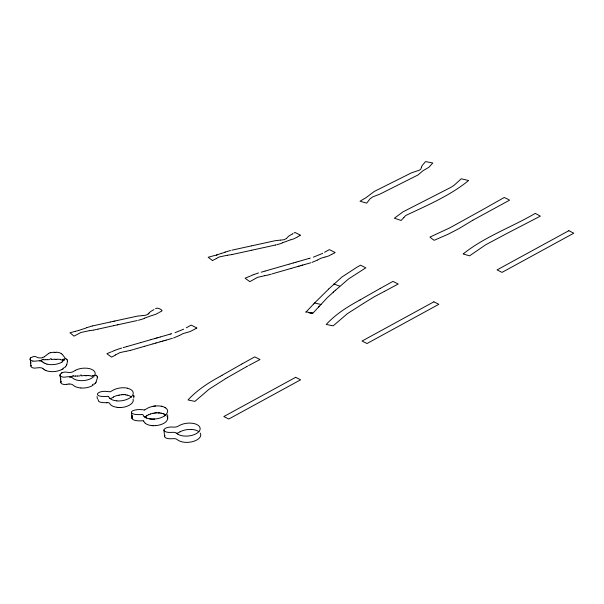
<?xml version="1.0" encoding="UTF-8"?>
<svg xmlns="http://www.w3.org/2000/svg" width="604" height="604" viewBox="0 0 604 604"><rect width="100%" height="100%" fill="white"/><g stroke="black" fill="none" stroke-linecap="round" stroke-linejoin="round"><path stroke-width="0.91" d="M97.403 377.726L96.028 382.204M133.763 395.446L133.756 397.953M66.878 364.272L67.467 361.207M66.833 364.378L66.236 365.624M65.368 358.489L64.016 359.191M148.901 313.25L150.207 311.875A11.272 5.821 -5.8 0 1 150.706 311.498L153.945 309.58M286.5 238.444L288.433 236.375A11.272 5.821 -5.8 0 1 288.931 235.998L292.208 234.058M64.522 359.863L63.745 360.724M148.999 313.129L148.282 313.944M164.983 435.469L164.756 435.771A3.632 1.88 -5.8 0 0 164.598 436.533L165.02 437.273A5.678 2.929 -5.8 0 0 165.67 437.779A5.428 2.809 -5.8 0 0 166.266 438.074L167.195 438.376A8.63 4.455 -5.8 0 0 169.392 438.723A7.595 3.926 -5.8 0 0 169.973 438.753L174.518 438.647A4.175 2.159 -5.8 0 1 176.285 439.017L178.444 440.414A12.359 6.387 -5.8 0 0 193.99 441.222A12.359 6.387 -5.8 0 0 200.196 433.106M98.158 399.682C97.697 403.079 104.084 402.536 106.342 402.74M313.536 304.069L305.866 312.23M95.341 383.11L94.179 384.25M320.996 304.469L314.578 302.981L313.635 303.971M320.784 304.703L327.376 297.561L333.551 292.004M320.656 304.846L319.871 305.7M65.338 366.839L64.424 367.753M318.678 306.96L319.048 306.568M318.708 306.923L312.857 313.242L305.986 311.792M314.578 302.981L328.704 289.022M318.897 306.726L319.591 305.994M30.766 357.779L33.688 356.443A4.387 3.616 20.8 0 1 35.44 356.602L38.573 357.855L41.057 357.961A4.968 2.544 -4 0 0 42.544 357.628M328.818 288.908L341.872 277.047L357.191 267.059L360.543 265.186L365.82 267.821L348.629 278.874L335.205 290.494L335.522 290.184M334.978 290.72L333.219 292.283M339.75 286.16L333.838 283.948M148.199 314.027L145.76 315.228L142.416 315.59M286.417 238.527L284.076 239.705L280.8 240.09M44.334 356.753L48.652 353.461M115.477 354.956L119.909 352.623L125.964 351.279M115.447 354.971L112.722 356.564A20.883 10.789 -5.8 0 1 111.951 356.911L111.506 357.1L106.878 353.687L111.325 351.868M44.235 356.828L42.567 357.651M164.416 415.937L164.25 416.05A12.684 6.463 -7.5 0 1 163.752 416.36L163.601 416.45A12.631 6.433 -7.5 0 1 161.381 417.515L161.14 417.613A12.51 6.372 -7.5 0 1 160.505 417.847L160.279 417.923A12.427 6.327 -7.5 0 1 156.7 418.799L156.504 418.829A12.269 6.244 -7.5 0 1 147.414 418.33L147.255 418.27A12.382 6.304 -7.5 0 1 144.326 416.662L143.775 416.103A12.14 6.183 -7.5 0 1 143.525 415.786L143.45 415.673A9.037 4.606 -7.5 0 1 143.261 415.318L143.208 415.197A5.157 2.627 -7.5 0 0 143.02 414.842A2.084 1.065 -7.5 0 0 142.891 414.729A1.593 0.815 -7.5 0 0 142.68 414.601L142.408 414.51A1.155 0.589 -7.5 0 0 142.159 414.487L140.709 414.586A9.906 5.043 -7.5 0 1 140.445 414.601L140.173 414.623A10.955 5.579 -7.5 0 1 139.728 414.638L136.315 414.533A12.457 6.342 -7.5 0 1 135.658 414.45L135.47 414.419A11.31 5.761 -7.5 0 1 134.775 414.291L134.594 414.253A9.989 5.089 -7.5 0 1 133.945 414.095L133.771 414.05A8.486 4.326 -7.5 0 1 133.167 413.853L132.993 413.778A6.855 3.496 -7.5 0 1 132.487 413.544L132.352 413.476A5.368 2.733 -7.5 0 1 131.921 413.181A4.734 2.408 -7.5 0 1 131.793 413.061A4.137 2.106 -7.5 0 1 131.536 412.743A3.669 1.872 -7.5 0 1 131.476 412.608A3.322 1.691 -7.5 0 1 131.408 412.253A3.08 1.57 -7.5 0 1 131.695 411.581A3.299 1.684 -7.5 0 1 132.065 411.241A3.571 1.82 -7.5 0 1 132.246 411.113A4.092 2.084 -7.5 0 1 132.767 410.811A4.658 2.371 -7.5 0 1 132.993 410.705A5.315 2.71 -7.5 0 1 133.612 410.456L133.862 410.373A6.833 3.481 -7.5 0 1 134.533 410.176L134.798 410.108A8.358 4.258 -7.5 0 1 135.492 409.957L135.772 409.905A9.981 5.081 -7.5 0 1 136.481 409.791L136.761 409.754A11.325 5.768 -7.5 0 1 137.47 409.671L137.75 409.648A12.231 6.229 -7.5 0 1 138.467 409.595L139.811 409.565A12.306 6.267 -7.5 0 1 140.422 409.572L141.729 409.64A10.064 5.126 -7.5 0 1 142.317 409.701L142.574 409.731A9.06 4.613 -7.5 0 1 143.208 409.837L144.031 409.957A1.382 0.702 -7.5 0 0 144.318 409.965M179.297 335.537L183.088 333.589L189.973 331.619A12.782 6.599 -5.8 0 0 190.449 331.422L196.013 328.501M179.199 335.605L173.582 337.968M317.523 260.037L320.799 258.286L324.877 257.093M227.61 377.462L246.515 366.711M227.512 377.523L225.858 378.534M317.357 260.143L311.951 262.423M216.285 258.58L218.927 257.077A2.854 1.472 -5.8 0 1 219.139 256.987L227.376 255.235M216.202 258.633L212.57 260.498M222.038 375.288L241.509 364.204M360.331 299.75L379.735 288.704M221.97 375.333L220.596 376.141M358.821 300.641L360.226 299.811M360.127 299.878L360.633 299.554M146.644 415.877L148.139 414.993A9.951 5.157 -5.8 0 1 148.697 414.737M146.734 415.816L146.032 416.247M113.454 397.062L111.212 398.361L109.671 398.421M159.162 312.479L161.389 311.219M297.387 236.979L299.652 235.696M364.152 302.997L373.717 297.07L384.74 291.211M180.045 431.83L178.474 432.706A4.583 2.371 -5.8 0 1 176.285 433.355M155.575 308.667C157.342 306.606 163.676 310.834 161.849 310.962M294.027 233.038L295.054 232.464L300.528 235.198L300.075 235.462M296.972 237.213L294.201 238.648A12.586 6.501 -5.8 0 1 293.521 238.935L290.886 239.758M225.473 378.753L209.022 389.27L194.911 401.396L188.018 399.954C197.131 390.101 208.471 382.717 220.196 376.368M363.699 303.253L347.36 313.687L333.182 325.85L326.236 324.454C335.348 314.601 346.688 307.209 358.421 300.868M158.527 312.842L155.945 314.171A12.586 6.501 -5.8 0 1 155.296 314.435L152.638 315.265M292.932 233.65L292.457 233.922M242.702 363.555L254.729 356.881L260.007 359.516L248.621 365.586M380.92 288.055L392.955 281.381L398.232 284.016L386.636 290.199M331.936 254.269L334.238 253.001M380.596 288.236L380.158 288.478M75.341 370.373L75.613 370.229A10.864 5.61 -5.8 0 1 76.851 369.663L77.161 369.542A12.291 6.35 -5.8 0 1 78.535 369.067L78.867 368.969A11.891 6.138 -5.8 0 1 80.332 368.614L80.687 368.546A11.982 6.191 -5.8 0 1 82.212 368.304L82.567 368.266A11.967 6.183 -5.8 0 1 94.994 374.722A11.967 6.183 -5.8 0 1 78.142 380.377L77.908 380.331A11.891 6.146 -5.8 0 1 76.504 379.999L76.285 379.931A12.291 6.35 -5.8 0 1 75.032 379.478L74.775 379.365A10.963 5.662 -5.8 0 1 73.764 378.836L71.71 377.319A4.696 2.424 -5.8 0 0 71.468 377.198A5.013 2.59 -5.8 0 0 70.207 376.836A5.904 3.05 -5.8 0 0 69.875 376.783A5.134 2.65 -5.8 0 0 68.388 376.677A4.032 2.084 -5.8 0 0 68.025 376.7L64.613 377.153A4.326 2.235 -5.8 0 1 64.258 377.168A4.522 2.333 -5.8 0 1 62.793 377.039A4.968 2.567 -5.8 0 1 62.469 376.971A4.945 2.552 -5.8 0 1 61.283 376.549A4.794 2.476 -5.8 0 1 61.057 376.42A4.862 2.514 -5.8 0 1 61.782 372.947M331.717 254.39L328.674 255.922A12.782 6.599 -5.8 0 1 328.198 256.119L325.126 257.032M242.332 363.759L241.781 364.061M324.537 252.268L329.391 249.618L335.152 252.495L334.45 252.887M186.243 327.806L191.166 325.118L196.927 328.002L196.157 328.425M386.115 290.479L385.065 291.037M247.648 366.115L246.809 366.56M282.687 242.702L290.524 239.848M144.462 318.202L152.117 315.401M144.394 318.24L143.269 318.806A8.214 4.243 -5.8 0 1 142.786 319.01L138.422 320.263M282.581 242.763L281.449 243.321A8.214 4.243 -5.8 0 1 281.011 243.51L276.994 244.688M322.732 253.242L322.347 253.446M145.881 416.33L145.375 416.541A1.148 0.596 -5.7 0 1 145.035 416.609L144.952 416.617A1.872 0.966 -5.7 0 1 144.348 416.601A2.756 1.412 -5.6 0 1 144.092 416.564L144.016 416.556M183.661 329.18L175.062 332.683M321.811 253.718L313.348 257.168M224.998 252.162L230.517 250.471M86.885 327.617L92.231 325.986M225.209 252.064L224.182 252.54A6.108 3.156 -5.8 0 1 223.88 252.661L221.985 253.204M86.674 327.715L85.919 328.055A6.108 3.156 -5.8 0 1 85.655 328.161L78.792 330.388M253.167 274.797L258.542 272.917M114.941 350.297L120.317 348.417M114.677 350.426L112.065 351.566M252.834 274.948L250.637 275.922M148.682 414.721L149.716 414.284A11.869 6.131 -5.8 0 1 150.321 414.065L150.562 413.982M249.988 276.187L245.096 278.187L249.724 281.6L250.169 281.411A20.883 10.789 -5.8 0 0 250.902 281.079L257.447 277.379L264.461 275.741M217.07 254.865L216.768 254.986A2.831 1.465 -5.8 0 1 216.489 255.084L216.338 255.137M75.425 331.294L78.21 330.607A2.831 1.465 -5.8 0 0 78.52 330.494L78.739 330.411M216.881 254.941L221.638 253.287M212.487 260.535L208.191 257.251L213.34 255.854M75.341 331.317L69.966 332.751L73.998 336.141L80.71 332.577A2.854 1.472 -5.8 0 1 80.921 332.487L88.992 330.743M39.6 360.905L42.023 360.18M69.581 377.228L72.178 376.481M216.27 255.16L213.884 255.749M50.283 352.759L54.247 352.162M269.135 274.744L271.347 274.11M130.962 350.237L133.22 349.58M130.577 350.343L126.417 351.226M268.667 274.888L264.68 275.718M140.498 342.657L150.879 339.667M265.186 271.053L288.999 264.197M310.245 258.097L309.308 258.369M272.291 273.839L291.09 268.418M298.18 266.387L298.806 266.205M302.136 265.247L302.717 265.081M155.22 338.421L156.489 338.059M126.968 346.553L140.181 342.747M155.364 338.383L154.654 338.587M159.094 337.311L160.181 337.002M171.725 333.68L171.091 333.869M144.915 346.205L152.865 343.918M144.733 346.258L133.877 349.391M159.962 341.887L160.581 341.705M163.918 340.747L164.59 340.558M264.96 271.12L261.17 272.208M289.24 264.129L293.159 263.004M293.257 262.974L295.424 262.355M295.56 262.317L296.224 262.121M296.556 262.03L298.406 261.502M298.686 261.419L308.221 258.678M308.395 258.625L309.037 258.444M291.279 268.365L297.893 266.47M299.093 266.122L300.347 265.76M300.445 265.737L302.038 265.277M301.947 265.307L302.377 265.179M302.914 265.028L304.318 264.62M304.408 264.597L310.667 262.8M158.142 337.583L158.761 337.409M126.734 346.62L123.095 347.662M151.068 339.614L154.986 338.489M156.534 338.044L157.244 337.84M157.342 337.817L157.908 337.651M160.37 336.941L169.996 334.178M170.177 334.125L170.811 333.944M155.749 343.095L156.489 342.883M165.315 340.346L166.047 340.135M153.054 343.865L155.651 343.125M156.693 342.823L159.667 341.97M160.921 341.607L162.121 341.26M162.272 341.222L162.899 341.041M162.997 341.011L163.48 340.875M164.741 340.513L165.224 340.377M166.191 340.097L172.344 338.331M298.565 266.273L298.95 266.16M121.646 348.07L120.86 348.274M152.291 406.507L152.563 406.447A12.261 6.244 -7.5 0 1 163.427 406.794L163.639 406.869A12.359 6.297 -7.5 0 1 164.152 407.081L164.341 407.164A12.503 6.372 -7.5 0 1 166.402 408.538L166.523 408.659A12.608 6.425 -7.5 0 1 166.802 408.968L166.9 409.097A12.767 6.501 -7.5 0 1 167.58 411.913L166.5 414.08A12.767 6.501 -7.5 0 1 164.462 415.884M232.11 254.533L234.662 253.967M93.99 330.011L96.202 329.52M231.861 254.594L227.534 255.228M93.643 330.094L89.309 330.728M231.891 250.177L251.294 245.911M93.665 325.677L110.245 322.03M276.141 244.877L275.567 245.005M98.044 329.12L113.454 325.73M251.498 245.866L275.197 240.702L280.558 240.098M235.213 253.846L251.725 250.222M93.122 325.798L92.291 325.971M113.227 321.381L113.93 321.222M97.893 329.15L96.889 329.369M251.928 250.177L275.462 245.028M113.975 321.215L114.828 321.026M114.926 321.003L137.078 316.179L142.333 315.598M110.343 322.007L113.016 321.426M118.218 324.688L137.236 320.528M113.658 325.684L117.312 324.892M117.365 324.877L118.067 324.726M153.038 413.317L154.684 413.03M63.911 359.214L62.401 359.41M119.101 395.114L120.309 394.903A10.834 5.534 -5.5 0 1 120.536 394.827L120.641 394.857A7.286 3.556 -5.7 0 1 121.91 394.797L122.008 394.729M66.87 384.287L68.667 384.046A4.832 2.499 -5.8 0 1 69.037 384.023M66.772 384.303L65.164 384.499A3.737 1.933 -5.8 0 1 64.802 384.499A4.583 2.363 -5.8 0 1 63.322 384.325A5.134 2.65 -5.8 0 1 63.005 384.25A4.93 2.552 -6 0 1 61.85 383.782A4.764 2.469 -5.8 0 1 61.646 383.638A4.9 2.522 -5.1 0 1 61.004 382.936A4.9 2.522 -5.6 0 1 60.913 382.755A4.726 2.431 -7.7 0 1 60.913 381.939A4.568 2.363 -6.7 0 1 60.944 381.743M43.767 359.856L43.903 359.833A15.485 11.438 -24.8 0 1 45.617 359.727M73.696 376.201L74.05 376.156A15.455 11.408 -24.7 0 1 75.553 376.066M155.213 412.955L155.009 412.985A9.528 4.741 -5.7 0 0 154.692 413.068M81.079 375.869L85.27 375.469M51.098 359.523L55.107 359.131M95.19 375.318L92.314 375.764M155.522 405.986L155.273 406.009A12.442 6.342 -7.5 0 0 151.581 406.681L151.408 406.726A12.556 6.395 -7.5 0 0 148.901 407.579L148.667 407.685A12.442 6.342 -7.5 0 0 148.078 407.949L147.882 408.04A12.563 6.395 -7.5 0 0 147.368 408.304L146.319 408.923A9.838 5.013 -7.5 0 0 145.904 409.202L145.27 409.671A1.382 0.702 -7.5 0 1 145.058 409.776A1.276 0.649 -7.5 0 1 144.386 409.942M107.24 402.687L108.999 402.747L109.769 403.623A11.861 6.063 -5.6 0 0 117.274 407.322M154.692 419.04L154.518 419.055A12.269 6.251 -7.5 0 1 149.92 418.904L149.709 418.866M155.907 412.887L156.444 412.857A11.748 6.032 -5.8 0 1 156.866 412.879M106.999 402.709L106.765 402.717A11.098 5.776 -5.8 0 1 106.334 402.762M155.356 425.624L155.598 425.609A11.71 6.07 -5.8 0 0 156.33 425.556L156.602 425.51A11.854 6.115 -5.8 0 0 157.289 425.412L157.561 425.375A11.914 6.153 -5.8 0 0 159.184 425.057L159.441 424.989A11.959 6.183 -5.8 0 0 160.098 424.816L160.347 424.74A12.072 6.236 -5.8 0 0 161.827 424.234L162.061 424.136A12.125 6.267 -5.8 0 0 162.635 423.895L162.853 423.789A12.231 6.319 -5.8 0 0 164.107 423.125L164.296 423.011A12.254 6.334 -5.8 0 0 165.36 422.264L165.519 422.136A12.495 6.455 -5.8 0 0 165.662 422.015L166.032 421.668A11.061 5.715 -5.8 0 0 166.364 421.328L166.485 421.192A10.593 5.474 -5.8 0 0 166.757 420.837L167.58 419.131A11.227 5.798 -5.8 0 0 167.648 418.806L167.67 418.663A10.63 5.496 -5.8 0 0 167.693 418.3L167.693 418.21A11.989 6.199 -5.8 0 0 167.663 417.84L167.618 417.613A12.405 6.41 -5.8 0 0 167.535 417.304L167.489 417.168A12.291 6.35 -5.8 0 0 167.346 416.828L167.278 416.692A12.269 6.342 -5.8 0 0 167.074 416.36L167.029 416.292M79.524 375.998L77.591 376.02M49.588 359.652L47.55 359.674M45.625 359.682L47.512 359.674M75.56 376.028L77.471 376.02M120.4 407.519L119.365 407.534M156.874 412.842L157.146 412.834A11.348 5.874 -5.9 0 1 157.508 412.781L158.278 412.842M153.529 425.669L154.745 425.646A12.012 6.153 -5.8 0 0 155.364 425.578M153.499 425.669L153.084 425.669M119.033 407.534L118.754 407.534A10.849 5.647 -6 0 1 118.527 407.519L118.376 407.534M123.329 394.699L123.888 394.706M152.706 425.661L152.54 425.661A6.969 3.647 -6 0 1 151.823 425.578M56.013 352.162L59.003 352.532L61.268 353.506M90.872 375.771L89.022 375.65M60.732 359.418L56.912 359.146M86.833 375.492L88.713 375.628M80.861 387.942L80.642 387.927A12.027 6.214 -5.8 0 1 79.079 387.738L78.739 387.677A11.786 6.085 -5.8 0 1 77.38 387.368L77.153 387.3A12.533 6.47 -5.8 0 1 75.862 386.847L75.628 386.749A10.766 5.564 -5.8 0 1 74.549 386.19L74.39 386.084A17.478 9.03 -5.8 0 1 73.612 385.495L72.457 384.642A4.311 2.227 -5.8 0 0 72.201 384.522A5.179 2.673 -5.8 0 0 70.902 384.159A5.708 2.952 -5.8 0 0 70.562 384.099A5.006 2.582 -5.8 0 0 69.037 384.023M116.866 400.913L117.561 400.958A12.231 6.229 -7.5 0 0 118.316 400.981L119.464 400.965A12.646 6.44 -7.5 0 0 132.57 395.333A12.646 6.44 -7.5 0 0 127.429 388.259M151.808 425.601L150.653 425.442A11.536 5.965 -5.8 0 1 150.034 425.322L149.792 425.276A11.914 6.153 -5.8 0 1 147.618 424.582L147.467 424.544A12.027 6.214 -5.8 0 1 146.976 424.325L146.795 424.234A12.057 6.229 -5.8 0 1 146.342 423.985L146.221 423.91A12.201 6.304 -5.8 0 1 145.775 423.623L145.662 423.54M159.849 412.993L160.83 413.136M125.247 394.82L126.289 394.971A9.619 4.907 -5.5 0 1 127.089 395.069M312.162 312.947C314.186 313.748 310.026 313.121 309.037 312.857M311.717 312.872L310.373 312.638M32.941 361.064L33.024 361.079A4.575 2.363 -5.8 0 0 34.753 361.169L39.388 360.716A5.285 2.726 -5.8 0 1 41.842 361.366M309.92 312.562L309.369 312.457M161.457 413.257L161.917 413.363M61.193 362.498A11.967 6.131 -6 0 1 50.502 364.642L50.381 364.635A12.027 6.214 -5.8 0 1 48.66 364.454L48.524 364.431A11.793 6.093 -5.8 0 1 46.953 364.106L46.953 364.106M46.893 364.091L46.848 364.084A12.533 6.478 -5.8 0 1 45.421 363.608M162.287 413.453L162.514 413.514A11.68 6.032 -5.8 0 1 163.08 413.687L163.291 413.763M146.651 418.044L146.5 417.983A12.457 6.35 -7.5 0 1 145.987 417.757L145.851 417.681M108.358 396.466L108.584 396.609A2.371 1.208 -7.5 0 1 108.765 396.82L108.901 397.1A11.997 6.115 -7.5 0 0 116.874 400.829M164.809 407.398L164.983 407.496A12.571 6.402 -7.5 0 1 165.413 407.745L165.564 407.851M42.522 368.297L43.511 369.006M165.126 414.608L165.292 414.706A12.05 6.229 -5.8 0 1 166.062 415.258M145.345 417.402L145.285 417.364A12.541 6.387 -7.5 0 1 144.801 417.047L144.673 416.956M42.008 361.441L42.959 362.158M177.976 434.201L175.643 432.691A4.175 2.159 -5.8 0 0 173.877 432.321L169.331 432.426A7.595 3.926 -5.8 0 1 168.456 432.373A8.63 4.455 -5.8 0 1 166.553 432.041L165.843 431.83A5.481 2.831 -5.8 0 1 164.847 431.331A5.678 2.929 -5.8 0 1 164.379 430.946L163.956 430.207A3.632 1.88 -5.8 0 1 164.114 429.444L165.035 428.561A5.617 2.899 -5.8 0 1 166.485 427.843L167.874 427.443A8.063 4.168 -5.8 0 1 170.872 427.043L175.047 427.088A4.583 2.371 -5.8 0 0 177.825 426.379L179.403 425.495A12.306 6.357 -5.8 0 1 192.88 423.359A14.013 7.24 -5.8 0 1 195.039 423.842A10.91 5.632 -5.8 0 1 196.587 424.416A12.42 6.418 -5.8 0 1 195.862 433.876A12.42 6.418 -5.8 0 1 177.901 434.238M44.001 362.928L43.035 362.219M145.617 423.487A11.914 6.153 -5.8 0 1 145.262 423.208L145.27 423.223M145.202 423.17L145.156 423.125A11.755 6.07 -5.8 0 1 144.869 422.845L144.401 422.271A10.857 5.602 -5.7 0 1 144.175 421.909L144.024 421.607A8.146 4.205 -5.8 0 0 143.948 421.433L143.933 421.418A4.168 2.152 -5.8 0 0 143.865 421.305A2.401 1.238 -5.7 0 0 143.563 421.003M62.499 354.608L65.141 358.074M97.41 398.98L97.025 396.541M60.143 375.326L60.755 379.365L60.136 374.654L60.845 382.468M131.438 412.502L132.268 418.753A3.571 1.85 -5.9 0 0 132.487 419.093A4.115 2.129 -5.9 0 0 132.601 419.214A4.787 2.476 -5.9 0 0 132.963 419.493L133.122 419.599A6.304 3.254 -5.8 0 0 133.582 419.833L133.778 419.923A7.912 4.092 -5.8 0 0 134.307 420.12L134.526 420.188A9.49 4.9 -5.8 0 0 135.1 420.346L135.334 420.407A10.857 5.61 -5.8 0 0 135.945 420.535L136.187 420.58A11.982 6.191 -5.8 0 0 136.829 420.678L139.192 420.875A12.291 6.357 -5.8 0 0 139.622 420.875L140.86 420.86A8.041 4.183 -5.8 0 0 141.555 420.799L141.827 420.799A4.53 2.341 -5.9 0 1 142.521 420.761A1.827 0.951 -5.9 0 1 142.793 420.769A1.578 0.823 -5.8 0 1 143.609 421.018M30.23 359.274L30.789 363.125L30.253 358.633L30.91 366.069M132.208 418.519L131.831 415.25L132.268 418.753A3.08 1.593 -5.9 0 1 132.231 418.625A2.861 1.48 -5.9 0 1 132.231 418.262A2.658 1.374 -5.8 0 1 132.276 418.119A2.748 1.419 -5.8 0 1 132.525 417.764M163.941 430.056L164.582 436.382M133.794 396.284L133.771 395.854L133.809 396.692M167.663 414.684L167.685 418.066M198.942 431.769A12.359 6.387 -5.8 0 0 198.776 431.649A13.545 6.999 -5.8 0 0 197.221 430.743A11.038 5.7 -5.8 0 0 195.681 430.169A14.013 7.24 -5.8 0 0 193.529 429.678A11.317 5.844 -5.8 0 0 191.302 429.452M180.007 431.807A12.503 6.455 -5.8 0 1 191.294 429.459M161.344 406.213A12.442 6.342 -7.5 0 1 161.963 406.341M161.766 413.4A12.231 6.319 -5.8 0 1 162.136 413.491M163.314 413.831A11.989 6.199 -5.8 0 1 165.164 414.676M164.129 414.05A11.929 6.138 -5.9 0 1 164.613 414.276M160.875 413.091A9.785 5.013 -5.6 0 1 161.502 413.211M159.109 412.804A6.282 3.141 -5.7 0 1 159.599 412.872M158.784 412.879A4.326 2.038 -4.8 0 1 159.041 412.894M158.24 412.955A7.656 3.677 -5 0 1 158.739 412.97M155.198 412.894A7.006 3.518 -5.8 0 1 155.907 412.826M153.008 413.264A11.982 6.282 -5.7 0 0 152.329 413.415L152.17 413.514A11.929 6.138 -5.9 0 0 151.461 413.717L151.227 413.77A12.072 6.244 -5.8 0 0 150.562 413.974M153.076 425.692A9.823 5.164 -6.1 0 1 152.729 425.692M127.489 388.198A12.291 6.259 -7.5 0 0 125.413 387.866L124.681 387.806A12.208 6.221 -7.5 0 0 121.63 387.821L120.898 387.881A12.329 6.282 -7.5 0 0 118.543 388.251A12.661 6.448 -7.5 0 0 112.45 390.509L112.314 390.592A13.673 6.969 -7.5 0 0 111.906 390.848L110.449 391.739L108.856 391.702A9.234 4.704 -7.5 0 0 107.346 391.505C97.35 390.093 91.8 397.1 105.994 396.481A9.203 4.689 -7.5 0 0 106.425 396.443L107.202 396.375A2.144 1.087 -7.5 0 1 108.418 396.405M118.369 407.564A7.21 3.813 -6.2 0 1 117.184 407.458M113.371 397.024A11.295 5.912 -5.4 0 1 118.256 395.25M118.324 395.363A12.163 6.297 -5.8 0 1 119.139 395.197M122.016 394.654A11.461 5.98 -5.8 0 1 123.352 394.623M123.948 394.533A6.04 3.111 -5.7 0 1 125.375 394.661M133.122 399.169A12.314 6.387 -5.9 0 1 120.438 407.587M127.059 395.107A12.314 6.387 -5.9 0 1 131.589 397.085M62.076 372.736A4.945 2.552 -5.8 0 1 63.45 372.26A5.096 2.635 -5.8 0 1 63.775 372.268A4.643 2.401 -5.8 0 1 65.308 372.079A3.866 1.993 -5.8 0 1 65.662 372.079L68.886 372.464A4.439 2.295 -5.8 0 0 69.234 372.479A4.756 2.454 -5.8 0 0 70.766 372.374A5.685 2.937 -5.8 0 0 71.129 372.313A5.096 2.635 -5.8 0 0 72.578 371.928A4.175 2.152 -5.8 0 0 72.88 371.807L74.526 370.864A17.826 9.203 -5.8 0 1 75.341 370.373M61.767 372.993A4.794 2.476 -5.8 0 1 62.046 372.857M81.351 375.039A11.476 3.752 -11 0 1 80.083 375.175M72.155 375.982A15.478 11.385 -24.7 0 1 73.741 375.711M60.876 381.736A5.33 2.952 0.1 0 1 61.14 381.207M93.084 385.209A11.944 6.199 -5.7 0 1 80.921 388.032M93.394 384.038A15.387 7.814 -6.4 0 1 92.435 384.695M96.074 382.249A15.493 10.917 52.4 0 1 95.364 383.14M97.463 377.394A5.685 3.05 -58.6 0 1 97.471 377.681M97.123 376.458A5.398 2.809 -60.1 0 1 97.289 377.523M97.168 376.405A5.255 2.877 -56.1 0 0 97.078 376.201A5.24 2.877 -55.8 0 0 96.481 375.552A5.126 2.778 -60.2 0 0 96.33 375.462M95.817 375.227A5.942 3.216 -60.3 0 1 96.134 375.326M92.555 376.156A11.491 6.455 21 0 1 91.098 376.201M85.224 375.748A14.632 8.282 -6.1 0 1 86.734 375.771M54.194 352.449A11.921 5.051 -4.8 0 1 55.878 352.434M61.23 353.582A8.094 7.044 -88.8 0 1 62.416 354.699M63.541 360.044A9.724 1.472 -41.5 0 1 62.99 360.694M63.171 360.694A11.929 5.572 -10.6 0 1 62.129 361.471M62.68 361.736A11.967 6.35 -4.7 0 1 61.434 362.513M45.315 363.563A11.038 5.7 -5.8 0 1 44.084 362.981M32.888 361.064A4.87 2.522 -5.8 0 1 30.51 359.863M30.396 359.765A4.862 2.529 -6.4 0 1 30.23 358.844A4.87 2.514 -3.9 0 1 30.532 357.825M48.63 353.423A9.347 8.992 8.2 0 1 50.268 352.706M51.408 358.731A11.491 3.79 -11.1 0 1 50.117 358.859M41.993 359.614A15.432 11.325 -24.6 0 1 43.82 359.289M30.902 365.511A5.255 2.914 0 0 1 30.978 365.269M30.985 365.594A4.741 2.439 -7.7 0 0 31.015 366.522A4.892 2.514 -5.2 0 0 31.853 367.375A4.953 2.567 -6 0 0 33.258 367.957L33.386 367.979A4.772 2.461 -5.8 0 0 34.428 368.138L39.101 367.677A5.096 2.635 -5.8 0 1 40.838 367.791L40.966 367.806A5.059 2.612 -5.8 0 1 42.431 368.244M44.53 369.799A18.324 9.468 -5.8 0 1 43.586 369.067M45.829 370.456A10.993 5.678 -5.8 0 1 44.62 369.844M45.927 370.501A12.442 6.425 -5.8 0 0 47.331 370.984L47.444 371.022A11.816 6.1 -5.8 0 0 49.015 371.369L49.143 371.392A12.02 6.206 -5.8 0 0 50.834 371.588L50.978 371.603A11.974 6.183 -5.8 0 0 61.789 369.527M63.314 368.765A11.937 6.191 -5.7 0 1 62.046 369.542M63.571 367.874A14.7 7.482 -6.3 0 1 62.74 368.448M66.244 365.767A15.243 10.744 52.5 0 1 65.436 366.794M67.135 359.984A5.383 2.809 -60 0 1 67.346 361.184M66.432 359.154A5.232 2.869 -55.9 0 1 67.195 359.795M65.413 358.791A6.085 3.299 -60.2 0 1 66.395 359.07M62.703 359.909A11.816 6.629 20.9 0 1 61.012 359.961M55.07 359.425A14.383 8.154 -6.2 0 1 56.791 359.44M421.403 167.278L420.86 169.052L419.297 170.23L411.641 172.767L374.337 191.423L366.084 197.629L360.022 201.215L366.681 203.155L370.093 198.784L372.766 196.859L380.022 194.065L418.059 174.941L422.785 170.872L428.855 167.293L432.819 162.974L425.556 161.6L422.188 165.496L421.403 167.278M403.849 217.614L401.064 220.468L394.359 218.187L403.079 211.815L450.486 187.565A38.618 19.947 -5.8 0 0 452.449 186.364L453.076 185.949A33.847 17.486 -5.8 0 0 454.804 184.673L461.252 178.784L468.606 180.528C450.214 195.53 427.647 205.156 406.137 215.311A11.838 6.115 -5.8 0 0 404.574 216.677L403.849 217.614M463.736 253.491L463.155 253.959L469.572 255.839L485.669 244.794L505.442 234.254A33.182 17.139 -5.8 0 0 506.522 233.665L540.346 216.126L535.28 213.378C511.709 227.21 485.306 236.421 463.736 253.491M472.811 220.226L459.048 228.546L448.123 234.224L434.14 240.309L432.683 239.259A40.007 20.664 -5.8 0 1 431.286 238.18L429.95 237.07L449.618 227.957L479.863 211.234A100.083 51.695 -5.8 0 0 481.75 210.2L504.181 197.523L506.122 198.338A26.078 13.469 -5.8 0 1 507.896 199.237L509.512 200.211L472.811 220.226M295.643 377.319L223.827 416.549L228.795 419.025L300.611 379.803L295.643 377.319M433.861 301.819L362.045 341.041L367.021 343.525L438.836 304.303L433.861 301.819M568.832 230.698L497.047 269.905L502.015 272.389L573.8 233.182L568.832 230.698"/></g></svg>
